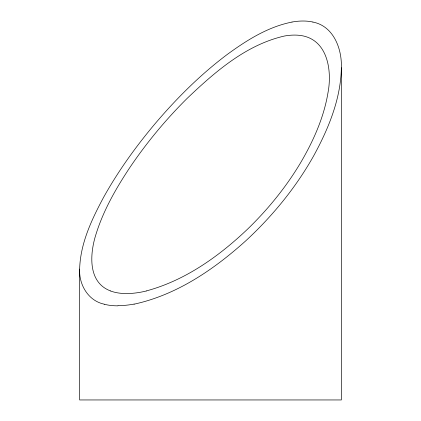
<?xml version="1.0" encoding="UTF-8"?>
<svg xmlns="http://www.w3.org/2000/svg" width="421" height="421" viewBox="0 0 421 421"><rect width="100%" height="100%" fill="white"/><g stroke="black" fill="none" stroke-linecap="round" stroke-linejoin="round"><path stroke-width="0.63" d="M312.903 22.071C333.574 26.023 342.084 48.92 341.357 67.776C340.794 98.977 328.512 128.631 313.782 155.654C295.821 187.666 272.271 216.399 245.311 241.238C213.484 269.814 176.457 294.974 134.078 304.178M341.357 67.776L341.357 399.95L79.643 399.95L79.643 269.093C80.332 243.306 91.794 219.336 103.766 197.017C118.448 170.7 136.162 146.155 155.565 123.127C177.009 97.935 200.638 74.443 227.124 54.546C246.68 40.284 267.909 26.828 291.99 22.071M146.282 290.943C185.229 280.475 219.015 256.331 247.895 228.829C268.266 209.026 286.333 186.761 300.857 162.317C313.435 140.793 323.849 117.554 327.97 92.825C332.053 71.717 328.217 41.563 303.436 35.99A76.611 41.984 -40.9 0 0 284.48 36.011C246.048 44.789 215.094 71.796 187.208 98.325C165.737 119.611 146.35 143.003 129.473 168.09C115.807 188.755 103.324 210.568 95.962 234.344C89.868 253.474 87.436 282.344 110.56 290.943M104.255 304.178C88.257 300.904 78.848 284.649 79.643 269.093M292.006 22.034A83.837 46.184 -41.3 0 1 312.914 22.05M117.906 305.841A96.914 46.82 -33.5 0 1 104.198 304.236M134.136 304.067A96.914 46.726 -33.4 0 1 118.038 305.667M146.245 291.022A87.631 42.705 -33.9 0 1 110.528 290.969"/></g></svg>
